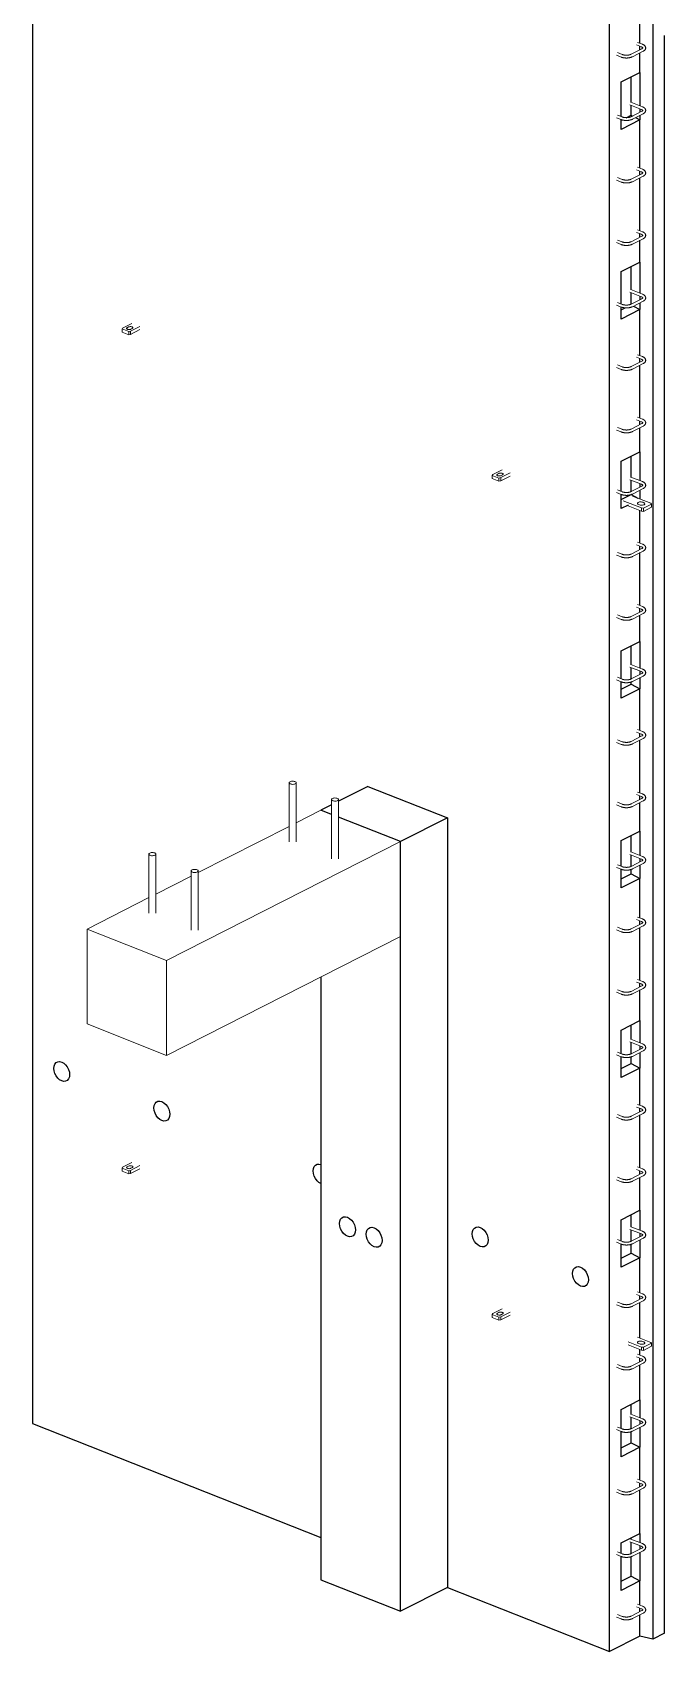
# Model space of a CAD drawing. Header units: millimetres. Extents: x 4870 to 25622, y 804 to 18539.
# Drawn here: x 14482 to 16270, y 804 to 5384 of the extents above; entities that cross this region are included whole.
import ezdxf

# ---------------------------------------------------------------- set-up
doc = ezdxf.new("R2010")
doc.units = ezdxf.units.MM
for name, color, linetype, lineweight in [('A-GENM', 13, 'Continuous', 18), ('A-WALL', 113, 'Continuous', 25), ('S-BEAM', 12, 'Continuous', 18), ('S-RBAR', 171, 'Continuous', 18)]:
    doc.layers.add(name, color=color, linetype=linetype, lineweight=lineweight)

# ---------------------------------------------------------------- blocks, each defined once
blk = doc.blocks.new('Rebar Bar - Part 3166313199-431004-3D Ortho')
at = {"layer": 'S-RBAR'}
for p, q in [((14355.9, 8852.8), (14369.5, 8847.4)), ((14372.4, 8854.9), (14358.8, 8860.2))]:
    blk.add_line(p, q, dxfattribs=at)
blk = doc.blocks.new('Rebar Bar - Part 2227165887-431004-3D Ortho')
at = {"layer": 'S-RBAR'}
for points in [[(14401, 8848.4, 0), (14400.3, 8848.1, 0), (14399.7, 8847.8, 0), (14399, 8847.5, 0), (14398.3, 8847.2, 0), (14397.5, 8846.9, 0), (14396.8, 8846.7, 0), (14396, 8846.5, 0), (14395.3, 8846.3, 0), (14394.5, 8846.1, 0), (14393.7, 8845.9, 0), (14392.9, 8845.7, 0), (14392.1, 8845.6, 0), (14391.2, 8845.4, 0), (14390.4, 8845.3, 0), (14389.5, 8845.2, 0), (14388.7, 8845.1, 0), (14387.8, 8845, 0), (14387, 8845, 0), (14386.1, 8844.9, 0), (14385.2, 8844.9, 0), (14384.4, 8844.9, 0), (14383.5, 8844.9, 0), (14382.6, 8844.9, 0), (14381.7, 8845, 0), (14380.9, 8845, 0), (14380, 8845.1, 0), (14379.2, 8845.2, 0), (14378.3, 8845.3, 0), (14377.5, 8845.4, 0), (14376.6, 8845.5, 0), (14375.8, 8845.7, 0), (14375, 8845.8, 0), (14374.2, 8846, 0), (14373.4, 8846.2, 0), (14372.6, 8846.4, 0), (14371.9, 8846.6, 0), (14371.1, 8846.8, 0), (14370.4, 8847.1, 0), (14369.7, 8847.4, 0), (14369.5, 8847.4, 0)], [(14397.4, 8855.5, 0), (14396.9, 8855.3, 0), (14396.5, 8855.1, 0), (14396, 8854.9, 0), (14395.5, 8854.7, 0), (14395, 8854.5, 0), (14394.4, 8854.3, 0), (14393.8, 8854.2, 0), (14393.2, 8854, 0), (14392.6, 8853.8, 0), (14392, 8853.7, 0), (14391.4, 8853.6, 0), (14390.7, 8853.4, 0), (14390, 8853.3, 0), (14389.3, 8853.2, 0), (14388.6, 8853.2, 0), (14387.9, 8853.1, 0), (14387.2, 8853, 0), (14386.5, 8853, 0), (14385.8, 8852.9, 0), (14385.1, 8852.9, 0), (14384.3, 8852.9, 0), (14383.6, 8852.9, 0), (14382.9, 8852.9, 0), (14382.2, 8853, 0), (14381.4, 8853, 0), (14380.7, 8853.1, 0), (14380, 8853.1, 0), (14379.3, 8853.2, 0), (14378.6, 8853.3, 0), (14377.9, 8853.4, 0), (14377.3, 8853.5, 0), (14376.6, 8853.6, 0), (14376, 8853.8, 0), (14375.4, 8853.9, 0), (14374.8, 8854.1, 0), (14374.2, 8854.3, 0), (14373.6, 8854.4, 0), (14373.1, 8854.6, 0), (14372.6, 8854.8, 0), (14372.4, 8854.9, 0)]]:
    blk.add_polyline3d(points, dxfattribs=at)
blk = doc.blocks.new('Rebar Bar - Part 3241041724-431004-3D Ortho')
at = {"layer": 'S-RBAR'}
for p, q in [((14427.9, 8871), (14397.4, 8855.5)), ((14401, 8848.4), (14431.5, 8863.9))]:
    blk.add_line(p, q, dxfattribs=at)
blk = doc.blocks.new('Rebar Bar - Part 2227165887-V1-3D Ortho')
at = {"layer": 'S-RBAR'}
for points in [[(14427.9, 8871, 0), (14428.3, 8871.2, 0), (14428.6, 8871.4, 0), (14429, 8871.7, 0), (14429.3, 8871.9, 0), (14429.6, 8872.1, 0), (14429.8, 8872.3, 0), (14430, 8872.4, 0), (14430.2, 8872.6, 0), (14430.3, 8872.8, 0), (14430.5, 8872.9, 0), (14430.5, 8873.1, 0), (14430.6, 8873.2, 0), (14430.6, 8873.2, 0), (14430.7, 8873.3, 0), (14430.7, 8873.3, 0), (14430.7, 8873.4, 0), (14430.7, 8873.4, 0), (14430.7, 8873.4, 0), (14430.7, 8873.4, 0), (14430.7, 8873.4, 0), (14430.7, 8873.4, 0), (14430.7, 8873.5, 0), (14430.7, 8873.5, 0), (14430.6, 8873.6, 0), (14430.6, 8873.7, 0), (14430.5, 8873.8, 0), (14430.4, 8874, 0), (14430.2, 8874.1, 0), (14430, 8874.3, 0), (14429.8, 8874.5, 0), (14429.6, 8874.7, 0), (14429.3, 8874.9, 0), (14429, 8875.1, 0), (14428.7, 8875.3, 0), (14428.3, 8875.5, 0), (14427.9, 8875.7, 0), (14427.5, 8875.9, 0), (14427.1, 8876.1, 0), (14426.6, 8876.3, 0), (14426.5, 8876.4, 0)], [(14431.5, 8863.9, 0), (14432.1, 8864.2, 0), (14432.8, 8864.6, 0), (14433.4, 8864.9, 0), (14433.9, 8865.3, 0), (14434.5, 8865.8, 0), (14435, 8866.2, 0), (14435.5, 8866.6, 0), (14436, 8867.1, 0), (14436.4, 8867.6, 0), (14436.9, 8868.1, 0), (14437.3, 8868.7, 0), (14437.6, 8869.3, 0), (14437.9, 8869.9, 0), (14438.2, 8870.6, 0), (14438.4, 8871.2, 0), (14438.6, 8871.9, 0), (14438.7, 8872.6, 0), (14438.7, 8873.3, 0), (14438.7, 8874, 0), (14438.6, 8874.8, 0), (14438.4, 8875.5, 0), (14438.2, 8876.1, 0), (14438, 8876.8, 0), (14437.7, 8877.4, 0), (14437.3, 8878, 0), (14436.9, 8878.5, 0), (14436.5, 8879.1, 0), (14436.1, 8879.6, 0), (14435.6, 8880.1, 0), (14435.1, 8880.5, 0), (14434.6, 8881, 0), (14434, 8881.4, 0), (14433.4, 8881.8, 0), (14432.8, 8882.1, 0), (14432.2, 8882.5, 0), (14431.6, 8882.8, 0), (14430.9, 8883.2, 0), (14430.3, 8883.5, 0), (14429.6, 8883.8, 0), (14429.4, 8883.8, 0)]]:
    blk.add_polyline3d(points, dxfattribs=at)
blk = doc.blocks.new('Rebar Bar - Part 3131074535-431004-3D Ortho')
at = {"layer": 'S-RBAR'}
for p, q in [((14429.4, 8883.8), (14415.8, 8889.2)), ((14412.9, 8881.8), (14426.5, 8876.4))]:
    blk.add_line(p, q, dxfattribs=at)
blk = doc.blocks.new('Rebar Bar - Part 3131074535-V7-3D Ortho')
at = {"layer": 'S-RBAR'}
for p, q in [((14394.1, 5178.9), (14426.5, 5166.1)), ((14429.4, 5173.5), (14396.7, 5186.5))]:
    blk.add_line(p, q, dxfattribs=at)
blk = doc.blocks.new('Rebar Bar - Part 3131074535-V6-3D Ortho')
at = {"layer": 'S-RBAR'}
for p, q in [((14429.4, 7823.7), (14397.1, 7836.5)), ((14394.1, 7829.1), (14426.5, 7816.3))]:
    blk.add_line(p, q, dxfattribs=at)
blk = doc.blocks.new('Rebar Bar - Part 2227165887-V8-3D Ortho')
at = {"layer": 'S-RBAR'}
for points in [[(14430, 2158.6, 0), (14430.2, 2158.7, 0), (14430.3, 2158.9, 0), (14430.5, 2159, 0), (14430.5, 2159.2, 0), (14430.6, 2159.3, 0), (14430.6, 2159.4, 0), (14430.7, 2159.4, 0), (14430.7, 2159.5, 0), (14430.7, 2159.5, 0), (14430.7, 2159.5, 0), (14430.7, 2159.5, 0), (14430.7, 2159.5, 0), (14430.7, 2159.5, 0), (14430.7, 2159.5, 0), (14430.7, 2159.6, 0), (14430.7, 2159.6, 0), (14430.6, 2159.7, 0), (14430.6, 2159.8, 0), (14430.5, 2159.9, 0), (14430.4, 2160.1, 0), (14430.2, 2160.2, 0), (14430, 2160.4, 0), (14429.8, 2160.6, 0), (14429.6, 2160.8, 0), (14429.3, 2161, 0), (14429, 2161.2, 0), (14428.7, 2161.4, 0), (14428.3, 2161.6, 0), (14427.9, 2161.8, 0), (14427.5, 2162, 0), (14427.1, 2162.2, 0), (14426.6, 2162.4, 0), (14426.5, 2162.5, 0)], [(14427.9, 2157.1, 0), (14428.3, 2157.3, 0), (14428.6, 2157.5, 0), (14429, 2157.8, 0), (14429.3, 2158, 0), (14429.6, 2158.2, 0), (14429.8, 2158.4, 0), (14430, 2158.6, 0)], [(14431.5, 2150, 0), (14432.1, 2150.3, 0), (14432.8, 2150.7, 0), (14433.4, 2151.1, 0), (14433.9, 2151.4, 0), (14434.5, 2151.9, 0), (14435, 2152.3, 0), (14435.5, 2152.7, 0), (14436, 2153.2, 0), (14436.4, 2153.7, 0), (14436.9, 2154.3, 0), (14437.3, 2154.8, 0), (14437.6, 2155.4, 0), (14437.9, 2156, 0), (14438.2, 2156.7, 0), (14438.4, 2157.3, 0), (14438.6, 2158, 0), (14438.7, 2158.7, 0), (14438.7, 2159.4, 0), (14438.7, 2160.2, 0), (14438.6, 2160.9, 0), (14438.4, 2161.6, 0), (14438.2, 2162.2, 0), (14438, 2162.9, 0), (14437.7, 2163.5, 0), (14437.3, 2164.1, 0), (14436.9, 2164.7, 0), (14436.5, 2165.2, 0), (14436.1, 2165.7, 0), (14435.6, 2166.2, 0), (14435.1, 2166.6, 0), (14434.6, 2167.1, 0), (14434, 2167.5, 0), (14433.4, 2167.9, 0), (14432.8, 2168.2, 0), (14432.2, 2168.6, 0), (14431.6, 2168.9, 0), (14430.9, 2169.3, 0), (14430.3, 2169.6, 0), (14429.6, 2169.9, 0), (14429.4, 2169.9, 0)]]:
    blk.add_polyline3d(points, dxfattribs=at)
blk = doc.blocks.new('Rebar Bar - Part 2227165887-V9-3D Ortho')
at = {"layer": 'S-RBAR'}
blk.add_polyline3d([(12704.5, 9514.9, 0), (12704.3, 9514.2, 0), (12704.2, 9513.5, 0), (12704.2, 9512.8, 0), (12704.2, 9512.1, 0), (12704.3, 9511.4, 0), (12704.4, 9510.7, 0)], dxfattribs=at)
blk = doc.blocks.new('Rebar Bar - Part 2227165887-V10-3D Ortho')
at = {"layer": 'S-RBAR'}
blk.add_polyline3d([(12704.5, 4744.5, 0), (12704.3, 4743.8, 0), (12704.2, 4743.1, 0), (12704.2, 4742.4, 0), (12704.2, 4741.7, 0), (12704.3, 4741, 0), (12704.4, 4740.3, 0), (12704.4, 4740.2, 0)], dxfattribs=at)
blk = doc.blocks.new('RR spread anchor face based - RR-SA-2_5-200-1726821-3D Ortho')
at = {"layer": 'A-GENM'}
for p, q in [((12959.3, 8614.4), (12957.9, 8611.9)), ((12957.9, 8611.9), (12976.6, 8604.5)), ((12957.9, 8611.9), (12957.9, 8603)), ((12985.8, 8627.8), (12959.3, 8614.4)), ((12972.3, 8615.5), (12976.2, 8617.5)), ((12981.8, 8605.5), (13008.3, 8618.9)), ((13008.3, 8610), (12981.8, 8596.5)), ((12986.7, 8613.4), (12982.8, 8611.4)), ((12976.6, 8595.6), (12957.9, 8603)), ((12976.6, 8604.5), (12981.8, 8605.5)), ((12976.6, 8604.5), (12976.6, 8595.6)), ((12981.8, 8596.5), (12976.6, 8595.6)), ((12981.8, 8605.5), (12981.8, 8596.5))]:
    blk.add_line(p, q, dxfattribs=at)
for points in [[(12982.8, 8611.4, 0), (12981.4, 8610.8, 0), (12979.8, 8610.5, 0), (12978, 8610.3, 0), (12976.1, 8610.4, 0), (12974.4, 8610.6, 0), (12972.9, 8611.1, 0), (12971.7, 8611.7, 0), (12970.9, 8612.5, 0), (12970.5, 8613.3, 0), (12970.7, 8614.1, 0), (12971.3, 8614.8, 0), (12972.3, 8615.5, 0)], [(12976.2, 8617.5, 0), (12977.6, 8618.1, 0), (12979.3, 8618.4, 0), (12981.1, 8618.6, 0), (12982.9, 8618.5, 0), (12984.6, 8618.3, 0), (12986.1, 8617.8, 0), (12987.3, 8617.2, 0), (12988.1, 8616.5, 0), (12988.5, 8615.7, 0), (12988.4, 8614.8, 0), (12987.8, 8614.1, 0), (12986.7, 8613.4, 0)]]:
    blk.add_polyline3d(points, dxfattribs=at)
blk = doc.blocks.new('RR spread anchor face based - RR-SA-3_0-200-V15-3D Ortho')
at = {"layer": 'A-GENM'}
for p, q in [((14375.4, 4059.2), (14427, 4038.8)), ((14427, 4029.9), (14389.5, 4044.7)), ((14453.4, 4052.3), (14401.9, 4072.6)), ((14421.3, 4047.6), (14418.3, 4048.8)), ((14427, 4038.8), (14432.4, 4038.2)), ((14427, 4029.9), (14427, 4038.8)), ((14432.4, 4029.2), (14427, 4029.9)), ((14430.2, 4054.9), (14433.2, 4053.7)), ((14432.4, 4038.2), (14455.5, 4049.9)), ((14455.5, 4041), (14432.4, 4029.2)), ((14432.4, 4038.2), (14432.4, 4029.2)), ((14455.5, 4049.9), (14453.4, 4052.3)), ((14455.5, 4049.9), (14455.5, 4041))]:
    blk.add_line(p, q, dxfattribs=at)
for points in [[(14418.3, 4048.8, 0), (14416.7, 4049.6, 0), (14415.7, 4050.6, 0), (14415.2, 4051.6, 0), (14415.4, 4052.6, 0), (14416.2, 4053.6, 0), (14417.5, 4054.5, 0), (14419.2, 4055.2, 0), (14421.4, 4055.7, 0), (14423.7, 4055.9, 0), (14426, 4055.8, 0), (14428.2, 4055.5, 0), (14430.2, 4054.9, 0)], [(14433.2, 4053.7, 0), (14434.7, 4052.9, 0), (14435.8, 4051.9, 0), (14436.2, 4050.9, 0), (14436, 4049.9, 0), (14435.3, 4048.9, 0), (14434, 4048, 0), (14432.2, 4047.3, 0), (14430.1, 4046.8, 0), (14427.8, 4046.6, 0), (14425.4, 4046.7, 0), (14423.2, 4047, 0), (14421.3, 4047.6, 0)], [(14427.8, 4046.6, 0), (14426, 4046.9, 0), (14424, 4046.9, 0)]]:
    blk.add_polyline3d(points, dxfattribs=at)
blk = doc.blocks.new('RR spread anchor face based - RR-SA-3_0-200-V16-3D Ortho')
at = {"layer": 'A-GENM'}
for p, q in [((14427, 1656.7), (14389.5, 1671.6)), ((14389.6, 1680.5), (14427, 1665.7)), ((14453.4, 1679.1), (14415.9, 1694)), ((14421.3, 1674.5), (14418.3, 1675.7)), ((14427, 1665.7), (14432.4, 1665)), ((14427, 1656.7), (14427, 1665.7)), ((14432.4, 1656.1), (14427, 1656.7)), ((14430.2, 1681.7), (14433.2, 1680.6)), ((14432.4, 1665), (14455.5, 1676.8)), ((14455.5, 1667.9), (14432.4, 1656.1)), ((14432.4, 1665), (14432.4, 1656.1)), ((14455.5, 1676.8), (14453.4, 1679.1)), ((14455.5, 1676.8), (14455.5, 1667.9))]:
    blk.add_line(p, q, dxfattribs=at)
for points in [[(14418.3, 1675.7, 0), (14416.7, 1676.5, 0), (14415.7, 1677.4, 0), (14415.2, 1678.5, 0), (14415.4, 1679.5, 0), (14416.2, 1680.5, 0), (14417.5, 1681.4, 0), (14419.2, 1682.1, 0), (14421.4, 1682.5, 0), (14423.7, 1682.7, 0), (14426, 1682.7, 0), (14428.2, 1682.3, 0), (14430.2, 1681.7, 0)], [(14433.2, 1680.6, 0), (14434.7, 1679.8, 0), (14435.8, 1678.8, 0), (14436.2, 1677.8, 0), (14436, 1676.7, 0), (14435.3, 1675.7, 0), (14434, 1674.9, 0), (14432.2, 1674.2, 0), (14430.1, 1673.7, 0), (14427.8, 1673.5, 0), (14425.4, 1673.6, 0), (14423.2, 1673.9, 0), (14421.3, 1674.5, 0)], [(14427.8, 1673.5, 0), (14426, 1673.7, 0), (14424, 1673.8, 0)]]:
    blk.add_polyline3d(points, dxfattribs=at)
blk = doc.blocks.new('M_Rectangular Corbel - M_Rectangular Corbel-3077294-3D Ortho')
at = {"layer": 'S-BEAM'}
for p, q in [((13450.1, 3148.5), (13520.3, 3184.2)), ((13550.3, 3172.3), (13520.3, 3184.2)), ((13745.3, 3095.2), (13570.3, 3164.4)), ((13173.4, 3007.8), (13430.3, 3138.4)), ((13745.3, 3095.2), (13083.8, 2758.9)), ((13745.3, 2827), (13745.3, 3095.2)), ((13053.3, 2946.7), (13153.5, 2997.7)), ((12858.8, 2847.9), (13033.5, 2936.7)), ((12858.8, 2579.7), (12858.8, 2847.9)), ((12858.8, 2847.9), (13083.8, 2758.9)), ((13083.8, 2490.7), (13745.3, 2827)), ((13083.8, 2758.9), (13083.8, 2490.7)), ((13083.8, 2490.7), (12858.8, 2579.7))]:
    blk.add_line(p, q, dxfattribs=at)
blk = doc.blocks.new('Rebar Bar - Part 3473986015-431004-3D Ortho')
at = {"layer": 'S-RBAR'}
for p, q in [((13153.5, 3012.3), (13153.5, 2844.9)), ((13173.5, 2844.9), (13173.5, 3012.3))]:
    blk.add_line(p, q, dxfattribs=at)
for points in [[(13170.1, 3015.7, 0), (13167.9, 3016.3, 0), (13165.4, 3016.7, 0), (13162.8, 3016.8, 0), (13160.3, 3016.6, 0), (13157.9, 3016.1, 0), (13156, 3015.3, 0), (13154.5, 3014.3, 0), (13153.7, 3013.2, 0), (13153.5, 3012.1, 0), (13154, 3010.9, 0), (13155.1, 3009.9, 0), (13156.8, 3009, 0)], [(13156.8, 3009, 0), (13159, 3008.3, 0), (13161.5, 3007.9, 0), (13164.1, 3007.9, 0), (13166.6, 3008.1, 0), (13169, 3008.6, 0), (13171, 3009.4, 0), (13172.4, 3010.3, 0), (13173.3, 3011.4, 0), (13173.4, 3012.6, 0), (13172.9, 3013.8, 0), (13171.8, 3014.8, 0), (13170.1, 3015.7, 0)]]:
    blk.add_polyline3d(points, dxfattribs=at)
blk = doc.blocks.new('Rebar Bar - Part 3428404759-431004-3D Ortho')
at = {"layer": 'S-RBAR'}
for p, q in [((13550.3, 3214.1), (13550.3, 3046.7)), ((13570.3, 3046.7), (13570.3, 3214.1))]:
    blk.add_line(p, q, dxfattribs=at)
for points in [[(13566.9, 3217.5, 0), (13564.8, 3218.1, 0), (13562.3, 3218.5, 0), (13559.7, 3218.6, 0), (13557.1, 3218.4, 0), (13554.8, 3217.8, 0), (13552.8, 3217.1, 0), (13551.4, 3216.1, 0), (13550.5, 3215, 0), (13550.3, 3213.8, 0), (13550.8, 3212.7, 0), (13552, 3211.6, 0), (13553.7, 3210.8, 0)], [(13553.7, 3210.8, 0), (13555.9, 3210.1, 0), (13558.3, 3209.7, 0), (13560.9, 3209.6, 0), (13563.5, 3209.9, 0), (13565.8, 3210.4, 0), (13567.8, 3211.1, 0), (13569.3, 3212.1, 0), (13570.1, 3213.2, 0), (13570.3, 3214.4, 0), (13569.8, 3215.5, 0), (13568.6, 3216.6, 0), (13566.9, 3217.5, 0)]]:
    blk.add_polyline3d(points, dxfattribs=at)

msp = doc.modelspace()

# ---------------------------------------------------------------- linework, layer by layer
at = {"layer": 'A-WALL'}
for p, q in [((16236.9, 8933.3), (16236.9, 839.7)), ((14482.3, 8887.6), (14482.3, 1449.8)), ((16114.3, 804.5), (16114.3, 8334.7)), ((16200.3, 5352.9), (16200.3, 5502.5)), ((16270, 856.5), (16270, 5374.8)), ((16200.3, 5334.6), (16200.3, 5344.4)), ((16200.3, 5270.4), (16200.3, 5325.8)), ((16147.4, 5243.5), (16200.3, 5270.4)), ((16200.3, 5270.4), (16200.3, 5176.2)), ((16147.4, 5145.7), (16147.4, 5243.5)), ((16174.9, 5185.5), (16174.9, 5257.5)), ((16174.9, 5149.3), (16174.9, 5177.8)), ((16147.4, 5109.4), (16147.4, 5137.5)), ((16147.4, 5135.3), (16150, 5136.7)), ((16200.3, 5136.4), (16147.4, 5109.4)), ((16161.5, 5142.5), (16174.9, 5149.3)), ((16174.9, 5149.3), (16179.2, 5147.2)), ((16187.8, 5142.7), (16200.3, 5136.4)), ((16200.3, 5167.7), (16200.3, 5158)), ((16200.3, 5149.2), (16200.3, 5136.4)), ((16200.3, 4999.5), (16200.3, 5136.4)), ((16200.3, 4981.3), (16200.3, 4991)), ((16200.3, 4822.9), (16200.3, 4972.5)), ((16200.3, 4804.6), (16200.3, 4814.4)), ((16200.3, 4734.1), (16200.3, 4795.8)), ((16147.4, 4707.2), (16200.3, 4734.1)), ((16174.9, 4655.5), (16174.9, 4721.2)), ((16200.3, 4734.1), (16200.3, 4646.2)), ((16147.4, 4615.6), (16147.4, 4707.2)), ((16174.9, 4614.7), (16174.9, 4647.7)), ((16200.3, 4637.7), (16200.3, 4627.9)), ((16147.4, 4573.1), (16147.4, 4607.5)), ((16147.4, 4599), (16158.6, 4604.7)), ((16200.3, 4600.1), (16147.4, 4573.1)), ((16181.7, 4609.6), (16200.3, 4600.1)), ((16200.3, 4619.1), (16200.3, 4600.1)), ((16200.3, 4469.5), (16200.3, 4600.1)), ((16200.3, 4451.2), (16200.3, 4461)), ((16200.3, 4292.8), (16200.3, 4442.4)), ((16200.3, 4274.5), (16200.3, 4284.3)), ((16200.3, 4197.8), (16200.3, 4265.7)), ((16147.4, 4170.9), (16200.3, 4197.8)), ((16147.4, 4085.6), (16147.4, 4170.9)), ((16174.9, 4125.4), (16174.9, 4184.9)), ((16200.3, 4197.8), (16200.3, 4116.1)), ((16147.4, 4036.8), (16147.4, 4077.5)), ((16147.4, 4062.7), (16174.9, 4076.7)), ((16174.9, 4084.7), (16174.9, 4117.7)), ((16174.9, 4076.7), (16194.1, 4066.9)), ((16200.3, 4107.6), (16200.3, 4097.9)), ((16200.3, 4089.1), (16200.3, 4064.5)), ((16167.2, 4046.9), (16147.4, 4036.8)), ((16200.3, 3939.5), (16200.3, 4031.6)), ((16200.3, 3921.2), (16200.3, 3930.9)), ((16200.3, 3762.8), (16200.3, 3912.4)), ((16200.3, 3744.5), (16200.3, 3754.3)), ((16200.3, 3661.5), (16200.3, 3735.7)), ((16147.4, 3634.6), (16200.3, 3661.5)), ((16147.4, 3555.5), (16147.4, 3634.6)), ((16174.9, 3595.4), (16174.9, 3648.6)), ((16200.3, 3661.5), (16200.3, 3586.1)), ((16174.9, 3554.6), (16174.9, 3587.6)), ((16200.3, 3577.6), (16200.3, 3567.8)), ((16147.4, 3500.5), (16147.4, 3547.4)), ((16147.4, 3526.4), (16174.9, 3540.4)), ((16200.3, 3527.4), (16147.4, 3500.5)), ((16174.9, 3540.4), (16174.9, 3546.8)), ((16174.9, 3540.4), (16200.3, 3527.4)), ((16200.3, 3559), (16200.3, 3527.4)), ((16200.3, 3409.4), (16200.3, 3527.4)), ((16200.3, 3391.1), (16200.3, 3400.9)), ((16200.3, 3232.7), (16200.3, 3382.3)), ((15430.3, 3251.4), (15348, 3209.6)), ((15430.3, 3251.4), (15655.5, 3162.4)), ((16200.3, 3214.5), (16200.3, 3224.2)), ((16200.3, 3125.2), (16200.3, 3205.7)), ((15328.1, 3199.5), (15298, 3184.2)), ((15328.1, 3172.3), (15298, 3184.2)), ((15523.2, 3095.1), (15348, 3164.4)), ((15655.5, 3162.4), (15523.2, 3095.1)), ((15655.5, 3162.4), (15655.5, 985.9)), ((16147.4, 3098.3), (16200.3, 3125.2)), ((16200.3, 3125.2), (16200.3, 3056)), ((15523.2, 918.6), (15523.2, 3095.1)), ((16147.4, 3025.5), (16147.4, 3098.3)), ((16174.9, 3065.4), (16174.9, 3112.3)), ((16174.9, 3024.6), (16174.9, 3057.6)), ((16200.3, 3047.5), (16200.3, 3037.8)), ((16200.3, 3029), (16200.3, 2991.1)), ((16147.4, 2964.2), (16147.4, 3017.4)), ((16147.4, 2990.1), (16174.9, 3004.1)), ((16200.3, 2991.1), (16147.4, 2964.2)), ((16174.9, 3004.1), (16174.9, 3016.8)), ((16174.9, 3004.1), (16200.3, 2991.1)), ((16200.3, 2879.4), (16200.3, 2991.1)), ((16200.3, 2861.1), (16200.3, 2870.9)), ((16200.3, 2702.7), (16200.3, 2852.3)), ((15298, 2712.6), (15298, 1007.7)), ((16200.3, 2684.4), (16200.3, 2694.2)), ((16200.3, 2588.9), (16200.3, 2675.6)), ((16147.4, 2562), (16200.3, 2588.9)), ((16174.9, 2535.3), (16174.9, 2576)), ((16200.3, 2588.9), (16200.3, 2526)), ((16147.4, 2495.4), (16147.4, 2562)), ((16174.9, 2494.5), (16174.9, 2527.6)), ((16147.4, 2427.9), (16147.4, 2487.3)), ((16174.9, 2467.8), (16174.9, 2486.7)), ((16200.3, 2517.5), (16200.3, 2507.7)), ((16200.3, 2498.9), (16200.3, 2454.8)), ((16147.4, 2453.8), (16174.9, 2467.8)), ((16200.3, 2454.8), (16147.4, 2427.9)), ((16174.9, 2467.8), (16200.3, 2454.8)), ((16200.3, 2349.8), (16200.3, 2454.8)), ((16200.3, 2331.1), (16200.3, 2340.8)), ((16200.3, 2172.6), (16200.3, 2322.3)), ((16200.3, 2154.4), (16200.3, 2164.1)), ((16200.3, 2052.6), (16200.3, 2145.6)), ((16147.4, 2025.7), (16200.3, 2052.6)), ((16147.4, 1965.4), (16147.4, 2025.7)), ((16174.9, 2005.3), (16174.9, 2039.7)), ((16200.3, 2052.6), (16200.3, 1996)), ((16174.9, 1964.5), (16174.9, 1997.5)), ((16200.3, 1987.5), (16200.3, 1977.7)), ((16147.4, 1891.6), (16147.4, 1957.3)), ((16147.4, 1917.5), (16174.9, 1931.5)), ((16174.9, 1931.5), (16174.9, 1956.7)), ((16174.9, 1931.5), (16200.3, 1918.5)), ((16200.3, 1968.9), (16200.3, 1918.5)), ((16200.3, 1918.5), (16147.4, 1891.6)), ((16200.3, 1819.3), (16200.3, 1918.5)), ((16200.3, 1801), (16200.3, 1810.8)), ((16200.3, 1691.3), (16200.3, 1792.2)), ((16200.3, 1642.6), (16200.3, 1658.5)), ((16200.3, 1624.3), (16200.3, 1634.1)), ((16200.3, 1516.3), (16200.3, 1615.5)), ((16147.4, 1489.4), (16200.3, 1516.3)), ((16200.3, 1516.3), (16200.3, 1465.9)), ((16147.4, 1435.3), (16147.4, 1489.4)), ((16174.9, 1475.2), (16174.9, 1503.4)), ((16174.9, 1434.5), (16174.9, 1467.5)), ((14482.3, 1449.8), (15298, 1127.2)), ((16147.4, 1355.3), (16147.4, 1427.2)), ((16174.9, 1395.2), (16174.9, 1426.6)), ((16200.3, 1457.4), (16200.3, 1447.6)), ((16200.3, 1438.8), (16200.3, 1382.2)), ((16147.4, 1381.2), (16174.9, 1395.2)), ((16200.3, 1382.2), (16147.4, 1355.3)), ((16174.9, 1395.2), (16200.3, 1382.2)), ((16200.3, 1289.2), (16200.3, 1382.2)), ((16200.3, 1271), (16200.3, 1280.7)), ((16200.3, 1138.7), (16200.3, 1262.2)), ((16147.4, 1111.8), (16200.3, 1138.7)), ((16147.4, 1082), (16147.4, 1111.8)), ((16174.9, 1121.9), (16174.9, 1125.8)), ((16174.9, 1081.1), (16174.9, 1114.1)), ((16200.3, 1138.7), (16200.3, 1112.6)), ((16200.3, 1104), (16200.3, 1094.3)), ((16147.4, 977.7), (16147.4, 1073.9)), ((16174.9, 1017.6), (16174.9, 1073.3)), ((16200.3, 1085.5), (16200.3, 1004.6)), ((15298, 1007.7), (15523.2, 918.6)), ((16147.4, 1003.6), (16174.9, 1017.6)), ((16174.9, 1017.6), (16200.3, 1004.6)), ((15655.5, 985.9), (15523.2, 918.6)), ((15655.5, 985.9), (16114.3, 804.5)), ((16200.3, 1004.6), (16147.4, 977.7)), ((16200.3, 935.9), (16200.3, 1004.6)), ((16200.3, 917.6), (16200.3, 927.4)), ((16200.3, 848.2), (16200.3, 908.8)), ((16200.3, 848.2), (16114.3, 804.5)), ((16236.9, 839.7), (16200.3, 848.2)), ((16270, 856.5), (16236.9, 839.7))]:
    msp.add_line(p, q, dxfattribs=at)
for points in [[(14564.8, 2418.3, 0), (14559, 2421.5, 0), (14553.5, 2426.3, 0), (14548.9, 2432.4, 0), (14545.3, 2439.4, 0), (14543.1, 2446.8, 0), (14542.3, 2454, 0), (14543.1, 2460.6, 0), (14545.3, 2466.2, 0), (14548.9, 2470.4, 0), (14553.5, 2472.8, 0), (14559, 2473.3, 0), (14564.8, 2471.9, 0)], [(14564.8, 2471.9, 0), (14570.6, 2468.7, 0), (14576, 2463.9, 0), (14580.7, 2457.8, 0), (14584.3, 2450.8, 0), (14586.5, 2443.4, 0), (14587.3, 2436.2, 0), (14586.5, 2429.6, 0), (14584.3, 2424, 0), (14580.7, 2419.8, 0), (14576, 2417.4, 0), (14570.6, 2416.9, 0), (14564.8, 2418.3, 0)], [(14848.3, 2306.2, 0), (14842.5, 2309.4, 0), (14837, 2314.2, 0), (14832.4, 2320.3, 0), (14828.8, 2327.3, 0), (14826.6, 2334.6, 0), (14825.8, 2341.9, 0), (14826.6, 2348.5, 0), (14828.8, 2354.1, 0), (14832.4, 2358.2, 0), (14837, 2360.7, 0), (14842.5, 2361.2, 0), (14848.3, 2359.8, 0)], [(14848.3, 2359.8, 0), (14854.1, 2356.6, 0), (14859.5, 2351.8, 0), (14864.2, 2345.7, 0), (14867.8, 2338.7, 0), (14870, 2331.3, 0), (14870.8, 2324.1, 0), (14870, 2317.5, 0), (14867.8, 2311.9, 0), (14864.2, 2307.7, 0), (14859.5, 2305.3, 0), (14854.1, 2304.8, 0), (14848.3, 2306.2, 0)], [(15298, 2128.3, 0), (15292.5, 2131.4, 0), (15287, 2136.3, 0), (15282.4, 2142.4, 0), (15278.8, 2149.3, 0), (15276.6, 2156.7, 0), (15275.8, 2163.9, 0), (15276.6, 2170.6, 0), (15278.8, 2176.2, 0), (15282.4, 2180.3, 0), (15287, 2182.7, 0), (15292.5, 2183.2, 0), (15298, 2182, 0)], [(15373, 1979.1, 0), (15367.2, 1982.3, 0), (15361.8, 1987.2, 0), (15357.1, 1993.3, 0), (15353.5, 2000.2, 0), (15351.3, 2007.6, 0), (15350.5, 2014.8, 0), (15351.3, 2021.5, 0), (15353.5, 2027, 0), (15357.1, 2031.2, 0), (15361.8, 2033.6, 0), (15367.2, 2034.1, 0), (15373, 2032.7, 0)], [(15373, 2032.7, 0), (15378.8, 2029.5, 0), (15384.3, 2024.7, 0), (15388.9, 2018.6, 0), (15392.5, 2011.6, 0), (15394.7, 2004.3, 0), (15395.5, 1997, 0), (15394.7, 1990.4, 0), (15392.5, 1984.8, 0), (15388.9, 1980.7, 0), (15384.3, 1978.3, 0), (15378.8, 1977.7, 0), (15373, 1979.1, 0)], [(15448.2, 1949.4, 0), (15442.3, 1952.6, 0), (15436.9, 1957.4, 0), (15432.3, 1963.5, 0), (15428.7, 1970.5, 0), (15426.4, 1977.9, 0), (15425.7, 1985.1, 0), (15426.4, 1991.7, 0), (15428.7, 1997.3, 0), (15432.3, 2001.5, 0), (15436.9, 2003.9, 0), (15442.3, 2004.4, 0), (15448.2, 2003, 0)], [(15448.2, 2003, 0), (15454, 1999.8, 0), (15459.4, 1995, 0), (15464.1, 1988.9, 0), (15467.7, 1981.9, 0), (15469.9, 1974.6, 0), (15470.7, 1967.3, 0), (15469.9, 1960.7, 0), (15467.7, 1955.1, 0), (15464.1, 1951, 0), (15459.4, 1948.5, 0), (15454, 1948, 0), (15448.2, 1949.4, 0)], [(15748.3, 1950.3, 0), (15742.5, 1953.5, 0), (15737, 1958.3, 0), (15732.4, 1964.4, 0), (15728.8, 1971.4, 0), (15726.6, 1978.7, 0), (15725.8, 1986, 0), (15726.6, 1992.6, 0), (15728.8, 1998.2, 0), (15732.4, 2002.3, 0), (15737, 2004.8, 0), (15742.5, 2005.3, 0), (15748.3, 2003.9, 0)], [(15748.3, 2003.9, 0), (15754.1, 2000.7, 0), (15759.5, 1995.9, 0), (15764.2, 1989.8, 0), (15767.8, 1982.8, 0), (15770, 1975.4, 0), (15770.8, 1968.2, 0), (15770, 1961.6, 0), (15767.8, 1956, 0), (15764.2, 1951.8, 0), (15759.5, 1949.4, 0), (15754.1, 1948.9, 0), (15748.3, 1950.3, 0)], [(16031.8, 1838.2, 0), (16026, 1841.4, 0), (16020.5, 1846.2, 0), (16015.9, 1852.3, 0), (16012.3, 1859.3, 0), (16010.1, 1866.6, 0), (16009.3, 1873.9, 0), (16010.1, 1880.5, 0), (16012.3, 1886.1, 0), (16015.9, 1890.2, 0), (16020.5, 1892.7, 0), (16026, 1893.2, 0), (16031.8, 1891.8, 0)], [(16031.8, 1891.8, 0), (16037.6, 1888.6, 0), (16043.1, 1883.8, 0), (16047.7, 1877.7, 0), (16051.3, 1870.7, 0), (16053.5, 1863.3, 0), (16054.3, 1856.1, 0), (16053.5, 1849.5, 0), (16051.3, 1843.9, 0), (16047.7, 1839.7, 0), (16043.1, 1837.3, 0), (16037.6, 1836.8, 0), (16031.8, 1838.2, 0)]]:
    msp.add_polyline3d(points, dxfattribs=at)

# ---------------------------------------------------------------- block references
at = {"layer": 'A-GENM'}
for name, p in [('RR spread anchor face based - RR-SA-2_5-200-1726821-3D Ortho', (1777.7, -4066.9)), ('RR spread anchor face based - RR-SA-2_5-200-1726821-3D Ortho', (2824.8, -4481)), ('RR spread anchor face based - RR-SA-3_0-200-V15-3D Ortho', (1777.7, 0)), ('RR spread anchor face based - RR-SA-2_5-200-1726821-3D Ortho', (1777.7, -6440.1)), ('RR spread anchor face based - RR-SA-2_5-200-1726821-3D Ortho', (2824.8, -6854.1)), ('RR spread anchor face based - RR-SA-3_0-200-V16-3D Ortho', (1777.7, 0))]:
    msp.add_blockref(name, p, dxfattribs=at)
at = {"layer": 'S-BEAM'}
msp.add_blockref('M_Rectangular Corbel - M_Rectangular Corbel-3077294-3D Ortho', (1777.7, 0), dxfattribs=at)
at = {"layer": 'S-RBAR'}
for name, p in [('Rebar Bar - Part 3166313199-431004-3D Ortho', (1777.7, -3533.6)), ('Rebar Bar - Part 2227165887-431004-3D Ortho', (1777.7, -3533.6)), ('Rebar Bar - Part 3241041724-431004-3D Ortho', (1777.7, -3533.6)), ('Rebar Bar - Part 3131074535-431004-3D Ortho', (1777.7, -3533.6)), ('Rebar Bar - Part 2227165887-V1-3D Ortho', (1777.7, -3533.6)), ('Rebar Bar - Part 2227165887-V9-3D Ortho', (1777.7, -4240.4)), ('Rebar Bar - Part 3131074535-V7-3D Ortho', (1777.7, 0)), ('Rebar Bar - Part 3166313199-431004-3D Ortho', (1777.7, -3710.3)), ('Rebar Bar - Part 2227165887-431004-3D Ortho', (1777.7, -3710.3)), ('Rebar Bar - Part 3241041724-431004-3D Ortho', (1777.7, -3710.3)), ('Rebar Bar - Part 2227165887-V1-3D Ortho', (1777.7, -3710.3)), ('Rebar Bar - Part 2227165887-V9-3D Ortho', (1777.7, -4417)), ('Rebar Bar - Part 3131074535-431004-3D Ortho', (1777.7, -3887)), ('Rebar Bar - Part 2227165887-V1-3D Ortho', (1777.7, -3887)), ('Rebar Bar - Part 3166313199-431004-3D Ortho', (1777.7, -3887)), ('Rebar Bar - Part 2227165887-431004-3D Ortho', (1777.7, -3887)), ('Rebar Bar - Part 3241041724-431004-3D Ortho', (1777.7, -3887)), ('Rebar Bar - Part 2227165887-V9-3D Ortho', (1777.7, -4593.7)), ('Rebar Bar - Part 3131074535-431004-3D Ortho', (1777.7, -4063.7)), ('Rebar Bar - Part 2227165887-V1-3D Ortho', (1777.7, -4063.7)), ('Rebar Bar - Part 3166313199-431004-3D Ortho', (1777.7, -4063.7)), ('Rebar Bar - Part 2227165887-431004-3D Ortho', (1777.7, -4063.7)), ('Rebar Bar - Part 3241041724-431004-3D Ortho', (1777.7, -4063.7)), ('Rebar Bar - Part 2227165887-V10-3D Ortho', (1777.7, 0)), ('Rebar Bar - Part 3131074535-V6-3D Ortho', (1777.7, -3180.3)), ('Rebar Bar - Part 3241041724-431004-3D Ortho', (1777.7, -4240.4)), ('Rebar Bar - Part 2227165887-V1-3D Ortho', (1777.7, -4240.4)), ('Rebar Bar - Part 3166313199-431004-3D Ortho', (1777.7, -4240.4)), ('Rebar Bar - Part 2227165887-431004-3D Ortho', (1777.7, -4240.4)), ('Rebar Bar - Part 2227165887-V9-3D Ortho', (1777.7, -4947.1)), ('Rebar Bar - Part 3166313199-431004-3D Ortho', (1777.7, -4417)), ('Rebar Bar - Part 3241041724-431004-3D Ortho', (1777.7, -4417)), ('Rebar Bar - Part 3131074535-431004-3D Ortho', (1777.7, -4417)), ('Rebar Bar - Part 2227165887-V1-3D Ortho', (1777.7, -4417)), ('Rebar Bar - Part 2227165887-431004-3D Ortho', (1777.7, -4417)), ('Rebar Bar - Part 2227165887-V9-3D Ortho', (1777.7, -5123.8)), ('Rebar Bar - Part 3166313199-431004-3D Ortho', (1777.7, -4593.7)), ('Rebar Bar - Part 2227165887-431004-3D Ortho', (1777.7, -4593.7)), ('Rebar Bar - Part 3241041724-431004-3D Ortho', (1777.7, -4593.7)), ('Rebar Bar - Part 3131074535-431004-3D Ortho', (1777.7, -4593.7)), ('Rebar Bar - Part 2227165887-V1-3D Ortho', (1777.7, -4593.7)), ('Rebar Bar - Part 2227165887-V9-3D Ortho', (1777.7, -5300.4)), ('Rebar Bar - Part 3131074535-V6-3D Ortho', (1777.7, -3710.3)), ('Rebar Bar - Part 3166313199-431004-3D Ortho', (1777.7, -4770.4)), ('Rebar Bar - Part 2227165887-431004-3D Ortho', (1777.7, -4770.4)), ('Rebar Bar - Part 3241041724-431004-3D Ortho', (1777.7, -4770.4)), ('Rebar Bar - Part 2227165887-V1-3D Ortho', (1777.7, -4770.4)), ('Rebar Bar - Part 2227165887-V9-3D Ortho', (1777.7, -5477.1)), ('Rebar Bar - Part 3131074535-431004-3D Ortho', (1777.7, -4947.1)), ('Rebar Bar - Part 3166313199-431004-3D Ortho', (1777.7, -4947.1)), ('Rebar Bar - Part 2227165887-431004-3D Ortho', (1777.7, -4947.1)), ('Rebar Bar - Part 3241041724-431004-3D Ortho', (1777.7, -4947.1)), ('Rebar Bar - Part 2227165887-V1-3D Ortho', (1777.7, -4947.1)), ('Rebar Bar - Part 2227165887-V9-3D Ortho', (1777.7, -5653.8)), ('Rebar Bar - Part 3131074535-431004-3D Ortho', (1777.7, -5123.8)), ('Rebar Bar - Part 2227165887-V1-3D Ortho', (1777.7, -5123.8)), ('Rebar Bar - Part 3166313199-431004-3D Ortho', (1777.7, -5123.8)), ('Rebar Bar - Part 2227165887-431004-3D Ortho', (1777.7, -5123.8)), ('Rebar Bar - Part 3241041724-431004-3D Ortho', (1777.7, -5123.8)), ('Rebar Bar - Part 2227165887-V9-3D Ortho', (1777.7, -5830.5)), ('Rebar Bar - Part 3131074535-V6-3D Ortho', (1777.7, -4240.4)), ('Rebar Bar - Part 2227165887-V1-3D Ortho', (1777.7, -5300.4)), ('Rebar Bar - Part 3166313199-431004-3D Ortho', (1777.7, -5300.4)), ('Rebar Bar - Part 2227165887-431004-3D Ortho', (1777.7, -5300.4)), ('Rebar Bar - Part 3241041724-431004-3D Ortho', (1777.7, -5300.4)), ('Rebar Bar - Part 2227165887-V9-3D Ortho', (1777.7, -6007.2)), ('Rebar Bar - Part 3241041724-431004-3D Ortho', (1777.7, -5477.1)), ('Rebar Bar - Part 3131074535-431004-3D Ortho', (1777.7, -5477.1)), ('Rebar Bar - Part 2227165887-V1-3D Ortho', (1777.7, -5477.1)), ('Rebar Bar - Part 3166313199-431004-3D Ortho', (1777.7, -5477.1)), ('Rebar Bar - Part 2227165887-431004-3D Ortho', (1777.7, -5477.1)), ('Rebar Bar - Part 2227165887-V9-3D Ortho', (1777.7, -6183.8)), ('Rebar Bar - Part 3428404759-431004-3D Ortho', (1657.7, 47.5)), ('Rebar Bar - Part 3428404759-431004-3D Ortho', (1777.7, 0)), ('Rebar Bar - Part 3166313199-431004-3D Ortho', (1777.7, -5653.8)), ('Rebar Bar - Part 3241041724-431004-3D Ortho', (1777.7, -5653.8)), ('Rebar Bar - Part 3131074535-431004-3D Ortho', (1777.7, -5653.8)), ('Rebar Bar - Part 2227165887-V1-3D Ortho', (1777.7, -5653.8)), ('Rebar Bar - Part 2227165887-431004-3D Ortho', (1777.7, -5653.8)), ('Rebar Bar - Part 2227165887-V9-3D Ortho', (1777.7, -6360.5)), ('Rebar Bar - Part 3473986015-431004-3D Ortho', (1657.7, 47.5)), ('Rebar Bar - Part 3166313199-431004-3D Ortho', (1777.7, -5830.5)), ('Rebar Bar - Part 2227165887-431004-3D Ortho', (1777.7, -5830.5)), ('Rebar Bar - Part 3131074535-V6-3D Ortho', (1777.7, -4770.4)), ('Rebar Bar - Part 3241041724-431004-3D Ortho', (1777.7, -5830.5)), ('Rebar Bar - Part 2227165887-V1-3D Ortho', (1777.7, -5830.5)), ('Rebar Bar - Part 2227165887-V9-3D Ortho', (1777.7, -6537.2)), ('Rebar Bar - Part 3473986015-431004-3D Ortho', (1777.7, 0)), ('Rebar Bar - Part 3166313199-431004-3D Ortho', (1777.7, -6007.2)), ('Rebar Bar - Part 2227165887-431004-3D Ortho', (1777.7, -6007.2)), ('Rebar Bar - Part 3241041724-431004-3D Ortho', (1777.7, -6007.2)), ('Rebar Bar - Part 3131074535-431004-3D Ortho', (1777.7, -6007.2)), ('Rebar Bar - Part 2227165887-V1-3D Ortho', (1777.7, -6007.2)), ('Rebar Bar - Part 2227165887-V9-3D Ortho', (1777.7, -6713.9)), ('Rebar Bar - Part 3131074535-431004-3D Ortho', (1777.7, -6183.8)), ('Rebar Bar - Part 3166313199-431004-3D Ortho', (1777.7, -6183.8)), ('Rebar Bar - Part 2227165887-431004-3D Ortho', (1777.7, -6183.8)), ('Rebar Bar - Part 3241041724-431004-3D Ortho', (1777.7, -6183.8)), ('Rebar Bar - Part 2227165887-V1-3D Ortho', (1777.7, -6183.8)), ('Rebar Bar - Part 2227165887-V9-3D Ortho', (1777.7, -6890.6)), ('Rebar Bar - Part 3131074535-V6-3D Ortho', (1777.7, -5300.4)), ('Rebar Bar - Part 2227165887-V1-3D Ortho', (1777.7, -6360.5)), ('Rebar Bar - Part 3166313199-431004-3D Ortho', (1777.7, -6360.5)), ('Rebar Bar - Part 2227165887-431004-3D Ortho', (1777.7, -6360.5)), ('Rebar Bar - Part 3241041724-431004-3D Ortho', (1777.7, -6360.5)), ('Rebar Bar - Part 2227165887-V9-3D Ortho', (1777.7, -7067.3)), ('Rebar Bar - Part 3131074535-431004-3D Ortho', (1777.7, -6537.2)), ('Rebar Bar - Part 2227165887-V1-3D Ortho', (1777.7, -6537.2)), ('Rebar Bar - Part 3166313199-431004-3D Ortho', (1777.7, -6537.2)), ('Rebar Bar - Part 2227165887-431004-3D Ortho', (1777.7, -6537.2)), ('Rebar Bar - Part 3241041724-431004-3D Ortho', (1777.7, -6537.2)), ('Rebar Bar - Part 2227165887-V9-3D Ortho', (1777.7, -7243.9)), ('Rebar Bar - Part 3241041724-431004-3D Ortho', (1777.7, -6713.9)), ('Rebar Bar - Part 3131074535-431004-3D Ortho', (1777.7, -6713.9)), ('Rebar Bar - Part 2227165887-V8-3D Ortho', (1777.7, 0)), ('Rebar Bar - Part 3166313199-431004-3D Ortho', (1777.7, -6713.9)), ('Rebar Bar - Part 2227165887-431004-3D Ortho', (1777.7, -6713.9)), ('Rebar Bar - Part 2227165887-V9-3D Ortho', (1777.7, -7420.6)), ('Rebar Bar - Part 3166313199-431004-3D Ortho', (1777.7, -6890.6)), ('Rebar Bar - Part 3131074535-V6-3D Ortho', (1777.7, -5830.5)), ('Rebar Bar - Part 3241041724-431004-3D Ortho', (1777.7, -6890.6)), ('Rebar Bar - Part 2227165887-V1-3D Ortho', (1777.7, -6890.6)), ('Rebar Bar - Part 2227165887-431004-3D Ortho', (1777.7, -6890.6)), ('Rebar Bar - Part 2227165887-V9-3D Ortho', (1777.7, -7597.3)), ('Rebar Bar - Part 3166313199-431004-3D Ortho', (1777.7, -7067.3)), ('Rebar Bar - Part 2227165887-431004-3D Ortho', (1777.7, -7067.3)), ('Rebar Bar - Part 3241041724-431004-3D Ortho', (1777.7, -7067.3)), ('Rebar Bar - Part 3131074535-431004-3D Ortho', (1777.7, -7067.3)), ('Rebar Bar - Part 2227165887-V1-3D Ortho', (1777.7, -7067.3)), ('Rebar Bar - Part 2227165887-V9-3D Ortho', (1777.7, -7774)), ('Rebar Bar - Part 3166313199-431004-3D Ortho', (1777.7, -7243.9)), ('Rebar Bar - Part 2227165887-431004-3D Ortho', (1777.7, -7243.9)), ('Rebar Bar - Part 3241041724-431004-3D Ortho', (1777.7, -7243.9)), ('Rebar Bar - Part 3131074535-431004-3D Ortho', (1777.7, -7243.9)), ('Rebar Bar - Part 2227165887-V1-3D Ortho', (1777.7, -7243.9)), ('Rebar Bar - Part 2227165887-V9-3D Ortho', (1777.7, -7950.7)), ('Rebar Bar - Part 3131074535-V6-3D Ortho', (1777.7, -6360.5)), ('Rebar Bar - Part 3166313199-431004-3D Ortho', (1777.7, -7420.6)), ('Rebar Bar - Part 2227165887-431004-3D Ortho', (1777.7, -7420.6)), ('Rebar Bar - Part 3241041724-431004-3D Ortho', (1777.7, -7420.6)), ('Rebar Bar - Part 2227165887-V1-3D Ortho', (1777.7, -7420.6)), ('Rebar Bar - Part 3131074535-431004-3D Ortho', (1777.7, -7597.3)), ('Rebar Bar - Part 2227165887-V1-3D Ortho', (1777.7, -7597.3)), ('Rebar Bar - Part 3166313199-431004-3D Ortho', (1777.7, -7597.3)), ('Rebar Bar - Part 2227165887-431004-3D Ortho', (1777.7, -7597.3)), ('Rebar Bar - Part 3241041724-431004-3D Ortho', (1777.7, -7597.3)), ('Rebar Bar - Part 3131074535-V6-3D Ortho', (1777.7, -6713.9)), ('Rebar Bar - Part 2227165887-V1-3D Ortho', (1777.7, -7774)), ('Rebar Bar - Part 3166313199-431004-3D Ortho', (1777.7, -7774)), ('Rebar Bar - Part 2227165887-431004-3D Ortho', (1777.7, -7774)), ('Rebar Bar - Part 3241041724-431004-3D Ortho', (1777.7, -7774)), ('Rebar Bar - Part 3241041724-431004-3D Ortho', (1777.7, -7950.7)), ('Rebar Bar - Part 3131074535-431004-3D Ortho', (1777.7, -7950.7)), ('Rebar Bar - Part 2227165887-V1-3D Ortho', (1777.7, -7950.7)), ('Rebar Bar - Part 3166313199-431004-3D Ortho', (1777.7, -7950.7)), ('Rebar Bar - Part 2227165887-431004-3D Ortho', (1777.7, -7950.7))]:
    msp.add_blockref(name, p, dxfattribs=at)

doc.saveas('drawing.dxf')
